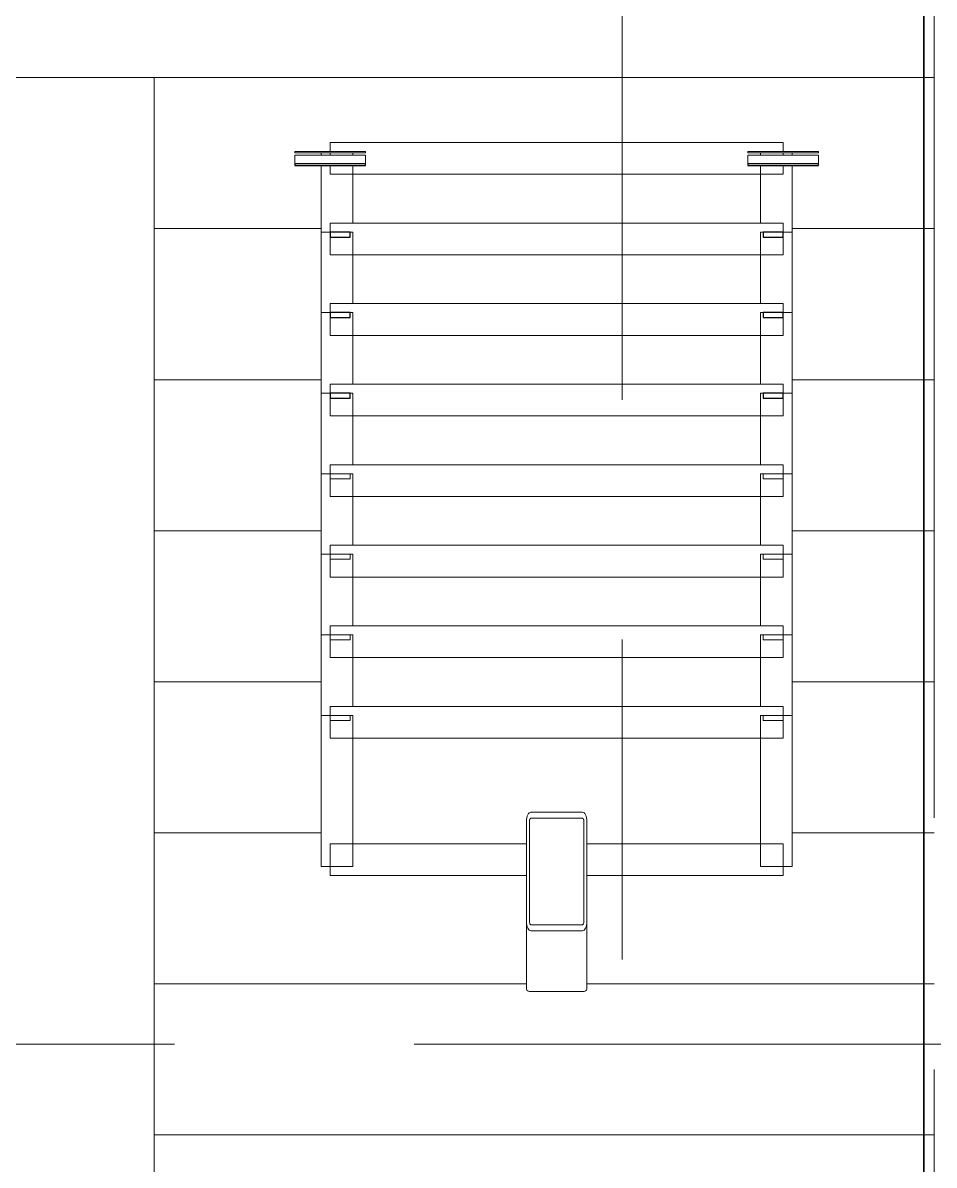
# Model space of a CAD drawing. Header units: millimetres. Extents: x 35111 to 235598, y -8553 to 29000.
# Drawn here: x 73669 to 75480, y 3360 to 5629 of the extents above; entities that cross this region are included whole.
import ezdxf

# ---------------------------------------------------------------- set-up
doc = ezdxf.new("R2010")
doc.units = ezdxf.units.MM
doc.linetypes.add('Осевая', pattern=[3175, 635, -476.25, 1587.5, -476.25])
for name, color, linetype, lineweight in [('A-GENM', 7, 'Continuous', 9), ('A-GENM-1', 7, 'Continuous', 25), ('S-STRS-1', 7, 'Continuous', 9), ('Оси-2', 7, 'Осевая', 9)]:
    doc.layers.add(name, color=color, linetype=linetype, lineweight=lineweight)
doc.layers.add('A-WALL-1', color=7, linetype='Continuous', lineweight=9, true_color=0x3c3c3c)
doc.layers.add('A-WALL-FNSH-1', color=7, linetype='Continuous', lineweight=9, true_color=0x3c3c3c)

# ---------------------------------------------------------------- blocks, each defined once
blk = doc.blocks.new('ОМ_Полоса_Трапеция прямоугольная_Прокат_ГОСТ 103-2006 - ОМ_Полоса_Трапеция прямоугольная_Прокат_ГОСТ 103-2006-21111644-План размещения напольных электротехнических лючков и розеток 3 этажа в осях 12-23')
at = {"layer": 'A-GENM'}
for p, q in [((74280, 4243.3), (74280, 4253.3)), ((74280, 4253.3), (74320, 4253.3)), ((74320, 4243.3), (74280, 4243.3)), ((74320, 4253.3), (74320, 4243.3))]:
    blk.add_line(p, q, dxfattribs=at)
blk = doc.blocks.new('ОМ_Полоса_Трапеция прямоугольная_Прокат_ГОСТ 103-2006 - ОМ_Полоса_Трапеция прямоугольная_Прокат_ГОСТ 103-2006-V29-План размещения напольных электротехнических лючков и розеток 3 этажа в осях 12-23')
at = {"layer": 'A-GENM-1'}
for p, q in [((74320, 4893.3), (74280, 4893.3)), ((74280, 4893.3), (74280, 4883.3)), ((74280, 4883.3), (74320, 4883.3)), ((74320, 4883.3), (74320, 4893.3))]:
    blk.add_line(p, q, dxfattribs=at)
blk = doc.blocks.new('ОМ_Полоса_Трапеция прямоугольная_Прокат_ГОСТ 103-2006 - ОМ_Полоса_Трапеция прямоугольная_Прокат_ГОСТ 103-2006-V30-План размещения напольных электротехнических лючков и розеток 3 этажа в осях 12-23')
at = {"layer": 'A-GENM-1'}
for p, q in [((74320, 5053.3), (74280, 5053.3)), ((74280, 5053.3), (74280, 5043.3)), ((74280, 5043.3), (74320, 5043.3)), ((74320, 5043.3), (74320, 5053.3))]:
    blk.add_line(p, q, dxfattribs=at)
blk = doc.blocks.new('ОМ_Полоса_Трапеция прямоугольная_Прокат_ГОСТ 103-2006 - ОМ_Полоса_Трапеция прямоугольная_Прокат_ГОСТ 103-2006-V31-План размещения напольных электротехнических лючков и розеток 3 этажа в осях 12-23')
at = {"layer": 'A-GENM-1'}
for p, q in [((74320, 5213.3), (74280, 5213.3)), ((74280, 5213.3), (74280, 5203.3)), ((74280, 5203.3), (74320, 5203.3)), ((74320, 5203.3), (74320, 5213.3))]:
    blk.add_line(p, q, dxfattribs=at)
blk = doc.blocks.new('ОМ_Полоса_Прокат_ГОСТ 103-2006 - ОМ_Полоса_Прокат_ГОСТ 103-2006-22193251-План размещения напольных электротехнических лючков и розеток 3 этажа в осях 12-23')
at = {"layer": 'A-GENM'}
for p, q in [((74350, 5373.3), (74210, 5373.3)), ((74210, 5373.3), (74210, 5370.3)), ((74210, 5370.3), (74350, 5370.3)), ((74350, 5370.3), (74350, 5373.3))]:
    blk.add_line(p, q, dxfattribs=at)
blk = doc.blocks.new('ОМ_Полоса_Прокат_ГОСТ 103-2006 - ОМ_Полоса_Прокат_ГОСТ 103-2006-22193252-План размещения напольных электротехнических лючков и розеток 3 этажа в осях 12-23')
at = {"layer": 'A-GENM'}
for p, q in [((74210, 5365.9), (74350, 5365.9)), ((74210, 5349), (74210, 5365.9)), ((74350, 5365.9), (74350, 5349))]:
    blk.add_line(p, q, dxfattribs=at)
at = {"layer": 'A-GENM-1'}
for p, q in [((74350, 5349), (74210, 5349)), ((74210, 5349), (74210, 5345.6)), ((74210, 5345.6), (74350, 5345.6)), ((74350, 5345.6), (74350, 5349))]:
    blk.add_line(p, q, dxfattribs=at)
blk = doc.blocks.new('ОМ_Полоса_Трапеция прямоугольная_Прокат_ГОСТ 103-2006 - ОМ_Полоса_Трапеция прямоугольная_Прокат_ГОСТ 103-2006-21111686-План размещения напольных электротехнических лючков и розеток 3 этажа в осях 12-23')
at = {"layer": 'A-GENM'}
for p, q in [((75140, 4243.3), (75140, 4253.3)), ((75140, 4253.3), (75180, 4253.3)), ((75180, 4243.3), (75140, 4243.3)), ((75180, 4253.3), (75180, 4243.3))]:
    blk.add_line(p, q, dxfattribs=at)
blk = doc.blocks.new('ОМ_Полоса_Трапеция прямоугольная_Прокат_ГОСТ 103-2006 - ОМ_Полоса_Трапеция прямоугольная_Прокат_ГОСТ 103-2006-V32-План размещения напольных электротехнических лючков и розеток 3 этажа в осях 12-23')
at = {"layer": 'A-GENM-1'}
for p, q in [((75140, 4893.3), (75140, 4883.3)), ((75180, 4893.3), (75140, 4893.3)), ((75140, 4883.3), (75180, 4883.3)), ((75180, 4883.3), (75180, 4893.3))]:
    blk.add_line(p, q, dxfattribs=at)
blk = doc.blocks.new('ОМ_Полоса_Трапеция прямоугольная_Прокат_ГОСТ 103-2006 - ОМ_Полоса_Трапеция прямоугольная_Прокат_ГОСТ 103-2006-V33-План размещения напольных электротехнических лючков и розеток 3 этажа в осях 12-23')
at = {"layer": 'A-GENM-1'}
for p, q in [((75140, 5053.3), (75140, 5043.3)), ((75180, 5053.3), (75140, 5053.3)), ((75140, 5043.3), (75180, 5043.3)), ((75180, 5043.3), (75180, 5053.3))]:
    blk.add_line(p, q, dxfattribs=at)
blk = doc.blocks.new('ОМ_Полоса_Трапеция прямоугольная_Прокат_ГОСТ 103-2006 - ОМ_Полоса_Трапеция прямоугольная_Прокат_ГОСТ 103-2006-V34-План размещения напольных электротехнических лючков и розеток 3 этажа в осях 12-23')
at = {"layer": 'A-GENM-1'}
for p, q in [((75140, 5213.3), (75140, 5203.3)), ((75180, 5213.3), (75140, 5213.3)), ((75140, 5203.3), (75180, 5203.3)), ((75180, 5203.3), (75180, 5213.3))]:
    blk.add_line(p, q, dxfattribs=at)
blk = doc.blocks.new('ОМ_Полоса_Прокат_ГОСТ 103-2006 - ОМ_Полоса_Прокат_ГОСТ 103-2006-22193295-План размещения напольных электротехнических лючков и розеток 3 этажа в осях 12-23')
at = {"layer": 'A-GENM'}
for p, q in [((75110, 5373.3), (75110, 5370.3)), ((75250, 5373.3), (75110, 5373.3)), ((75110, 5370.3), (75250, 5370.3)), ((75250, 5370.3), (75250, 5373.3))]:
    blk.add_line(p, q, dxfattribs=at)
blk = doc.blocks.new('ОМ_Полоса_Прокат_ГОСТ 103-2006 - ОМ_Полоса_Прокат_ГОСТ 103-2006-22193296-План размещения напольных электротехнических лючков и розеток 3 этажа в осях 12-23')
at = {"layer": 'A-GENM'}
for p, q in [((75110, 5365.9), (75250, 5365.9)), ((75110, 5349), (75110, 5365.9)), ((75250, 5365.9), (75250, 5349))]:
    blk.add_line(p, q, dxfattribs=at)
at = {"layer": 'A-GENM-1'}
for p, q in [((75110, 5349), (75110, 5345.6)), ((75250, 5349), (75110, 5349)), ((75110, 5345.6), (75250, 5345.6)), ((75250, 5345.6), (75250, 5349))]:
    blk.add_line(p, q, dxfattribs=at)
blk = doc.blocks.new('ОМ_Труба_ГОСТ 8639-82 - ОМ_Труба_ГОСТ 8639-82-21111694-План размещения напольных электротехнических лючков и розеток 3 этажа в осях 12-23')
at = {"layer": 'A-GENM'}
for p, q in [((74670, 3843.3), (74670, 4043.4)), ((74676, 4043.4), (74676, 3843.3)), ((74679, 4061), (74781, 4061)), ((74781, 4049.3), (74679, 4049.3)), ((74784, 3843.3), (74784, 4043.4)), ((74790, 4043.4), (74790, 3843.3)), ((74670, 3843.3), (74670, 3709.3)), ((74679, 3837.4), (74781, 3837.4)), ((74790, 3709.3), (74790, 3843.3)), ((74781, 3825.6), (74679, 3825.6)), ((74781, 3704.7), (74679, 3704.7))]:
    blk.add_line(p, q, dxfattribs=at)
at = {"layer": 'A-GENM', "flags": 128}
for points in [[(74670, 4043.4), (74670.2, 4046.8), (74670.7, 4050.1), (74671.5, 4053.2), (74672.6, 4055.9), (74674, 4058.1), (74675.6, 4059.7), (74677.2, 4060.7), (74679, 4061)], [(74679, 4049.3), (74678.4, 4049.1), (74677.9, 4048.8), (74677.3, 4048.3), (74676.9, 4047.5), (74676.5, 4046.6), (74676.2, 4045.6), (74676.1, 4044.5), (74676, 4043.4)], [(74781, 4061), (74782.8, 4060.7), (74784.4, 4059.7), (74786, 4058.1), (74787.4, 4055.9), (74788.5, 4053.2), (74789.3, 4050.1), (74789.8, 4046.8), (74790, 4043.4)], [(74784, 4043.4), (74783.9, 4044.5), (74783.8, 4045.6), (74783.5, 4046.6), (74783.1, 4047.5), (74782.7, 4048.3), (74782.1, 4048.8), (74781.6, 4049.1), (74781, 4049.3)], [(74679, 3825.6), (74677.2, 3826), (74675.6, 3827), (74674, 3828.6), (74672.6, 3830.8), (74671.5, 3833.5), (74670.7, 3836.5), (74670.2, 3839.9), (74670, 3843.3)], [(74676, 3843.3), (74676.1, 3842.1), (74676.2, 3841), (74676.5, 3840), (74676.9, 3839.1), (74677.3, 3838.4), (74677.9, 3837.9), (74678.4, 3837.5), (74679, 3837.4)], [(74790, 3843.3), (74789.8, 3839.9), (74789.3, 3836.5), (74788.5, 3833.5), (74787.4, 3830.8), (74786, 3828.6), (74784.4, 3827), (74782.8, 3826), (74781, 3825.6)], [(74781, 3837.4), (74781.6, 3837.5), (74782.1, 3837.9), (74782.7, 3838.4), (74783.1, 3839.1), (74783.5, 3840), (74783.8, 3841), (74783.9, 3842.1), (74784, 3843.3)]]:
    blk.add_lwpolyline(points, dxfattribs=at)
at = {"layer": 'A-GENM'}
for centre, start_param, end_param in [((74679, 3709.3), 3.141593, 4.712389), ((74781, 3709.3), 4.712389, 6.283185)]:
    blk.add_ellipse(centre, major_axis=(9, 0), ratio=0.509802, start_param=start_param, end_param=end_param, dxfattribs=at)
blk = doc.blocks.new('ОМ_Уголок_ГОСТ 8509-93 - ОМ_Уголок_ГОСТ 8509-93-22194532-План размещения напольных электротехнических лючков и розеток 3 этажа в осях 12-23')
at = {"layer": 'A-GENM'}
for p, q in [((0, 45.2), (0, -17.8)), ((390, 45.2), (0, 45.2)), ((900, 45.2), (510, 45.2)), ((900, -17.8), (900, 45.2)), ((0, -17.8), (390, -17.8)), ((510, -17.8), (900, -17.8))]:
    blk.add_line(p, q, dxfattribs=at)
blk = doc.blocks.new('ОМ_Уголок_ГОСТ 8509-93 - ОМ_Уголок_ГОСТ 8509-93-V35-План размещения напольных электротехнических лючков и розеток 3 этажа в осях 12-23')
at = {"layer": 'A-GENM'}
for p, q in [((0, 45.2), (0, 10)), ((900, 45.2), (0, 45.2)), ((900, 10), (900, 45.2)), ((0, 0), (0, -17.8)), ((0, -17.8), (900, -17.8)), ((900, -17.8), (900, 0))]:
    blk.add_line(p, q, dxfattribs=at)
blk = doc.blocks.new('ОМ_Уголок_ГОСТ 8509-93 - ОМ_Уголок_ГОСТ 8509-93-22194533-План размещения напольных электротехнических лючков и розеток 3 этажа в осях 12-23')
at = {"layer": 'A-GENM'}
for p, q in [((0, 45.2), (0, 40)), ((300, 45.2), (0, 45.2)), ((300, -17.8), (300, 45.2)), ((0, 0), (0, -17.8)), ((0, -17.8), (300, -17.8))]:
    blk.add_line(p, q, dxfattribs=at)
blk = doc.blocks.new('ОМ_Уголок_ГОСТ 8509-93 - ОМ_Уголок_ГОСТ 8509-93-V36-План размещения напольных электротехнических лючков и розеток 3 этажа в осях 12-23')
at = {"layer": 'A-GENM'}
for p, q in [((0, 45.2), (0, -17.8)), ((300, 45.2), (0, 45.2)), ((300, 40), (300, 45.2)), ((0, -17.8), (300, -17.8)), ((300, -17.8), (300, 0))]:
    blk.add_line(p, q, dxfattribs=at)
blk = doc.blocks.new('ОМ_Уголок_ГОСТ 8509-93 - ОМ_Уголок_ГОСТ 8509-93-V37-План размещения напольных электротехнических лючков и розеток 3 этажа в осях 12-23')
at = {"layer": 'A-GENM'}
for p, q in [((0, 45.2), (0, 40)), ((142.2, 45.2), (0, 45.2)), ((0, 0), (0, -17.8)), ((0, -17.8), (160, -17.8))]:
    blk.add_line(p, q, dxfattribs=at)
blk = doc.blocks.new('ОМ_Уголок_ГОСТ 8509-93 - ОМ_Уголок_ГОСТ 8509-93-V38-План размещения напольных электротехнических лючков и розеток 3 этажа в осях 12-23')
at = {"layer": 'A-GENM'}
for p, q in [((300, 45.2), (157.8, 45.2)), ((300, 40), (300, 45.2)), ((140, -17.8), (300, -17.8)), ((300, -17.8), (300, 0))]:
    blk.add_line(p, q, dxfattribs=at)
blk = doc.blocks.new('ОМ_Уголок_ГОСТ 8509-93 - ОМ_Уголок_ГОСТ 8509-93-V39-План размещения напольных электротехнических лючков и розеток 3 этажа в осях 12-23')
at = {"layer": 'A-GENM'}
for p, q in [((0, 45.2), (0, 27.8)), ((900, 45.2), (0, 45.2)), ((900, 27.8), (900, 45.2)), ((0, 7.4), (0, 3)), ((900, 3), (900, 7.4)), ((0, 0), (0, -17.8)), ((0, -17.8), (900, -17.8)), ((900, -17.8), (900, 0))]:
    blk.add_line(p, q, dxfattribs=at)
blk = doc.blocks.new('ОМ_Уголок_ГОСТ 8509-93 - ОМ_Уголок_ГОСТ 8509-93-V40-План размещения напольных электротехнических лючков и розеток 3 этажа в осях 12-23')
at = {"layer": 'A-GENM'}
for p, q in [((7.4, 45.2), (3, 45.2)), ((142.2, 45.2), (27.8, 45.2)), ((3, -17.8), (7.4, -17.8)), ((27.8, -17.8), (160, -17.8))]:
    blk.add_line(p, q, dxfattribs=at)
blk = doc.blocks.new('ОМ_Уголок_ГОСТ 8509-93 - ОМ_Уголок_ГОСТ 8509-93-V41-План размещения напольных электротехнических лючков и розеток 3 этажа в осях 12-23')
at = {"layer": 'A-GENM'}
for p, q in [((272.2, 45.2), (157.8, 45.2)), ((297, 45.2), (292.6, 45.2)), ((140, -17.8), (272.2, -17.8)), ((292.6, -17.8), (297, -17.8))]:
    blk.add_line(p, q, dxfattribs=at)

msp = doc.modelspace()

# ---------------------------------------------------------------- linework, layer by layer
at = {"layer": 'A-WALL-1'}
for p, q in [((75480, 7680), (75480, 4050)), ((75480, 3550), (75480, 1150))]:
    msp.add_line(p, q, dxfattribs=at)
at = {"layer": 'A-WALL-FNSH-1'}
for p, q in [((75459, 7659), (75459, 351)), ((75460, 140.5), (75460, 7660))]:
    msp.add_line(p, q, dxfattribs=at)
at = {"layer": 'S-STRS-1'}
for p, q in [((73630, 5520), (75480, 5520)), ((73930, 5520), (73930, 5220)), ((73930, 5220), (73930, 4920)), ((74262.2, 5220), (73930, 5220)), ((74262.2, 5220), (73930, 5220)), ((75480, 5220), (75197.8, 5220)), ((75480, 5220), (75197.8, 5220)), ((73930, 4920), (73930, 4620)), ((74262.2, 4920), (73930, 4920)), ((74262.2, 4920), (73930, 4920)), ((75480, 4920), (75197.8, 4920)), ((75480, 4920), (75197.8, 4920)), ((73930, 4620), (73930, 4320)), ((74262.2, 4620), (73930, 4620)), ((74262.2, 4620), (73930, 4620)), ((75480, 4620), (75197.8, 4620)), ((75480, 4620), (75197.8, 4620)), ((73930, 4320), (73930, 4020)), ((74262.2, 4320), (73930, 4320)), ((74262.2, 4320), (73930, 4320)), ((75480, 4320), (75197.8, 4320)), ((75480, 4320), (75197.8, 4320)), ((73930, 4020), (73930, 3720)), ((74262.2, 4020), (73930, 4020)), ((74262.2, 4020), (73930, 4020)), ((75480, 4020), (75197.8, 4020)), ((75480, 4020), (75197.8, 4020)), ((73930, 3720), (73930, 3420)), ((74670, 3720), (73930, 3720)), ((74670, 3720), (73930, 3720)), ((75480, 3720), (74790, 3720)), ((75480, 3720), (74790, 3720)), ((73930, 3420), (73930, 3120)), ((75480, 3420), (73930, 3420)), ((75480, 3420), (73930, 3420))]:
    msp.add_line(p, q, dxfattribs=at)
at = {"layer": 'Оси-2'}
for p, q in [((74860, 593.7), (74860, 25434.4)), ((38410.7, 3600), (82250, 3600))]:
    msp.add_line(p, q, dxfattribs=at)

# ---------------------------------------------------------------- block references
at = {"layer": 'A-GENM', "extrusion": (0, 0, -1)}
for name, p, rotation in [('ОМ_Уголок_ГОСТ 8509-93 - ОМ_Уголок_ГОСТ 8509-93-V39-План размещения напольных электротехнических лючков и розеток 3 этажа в осях 12-23', (-74280, 5373.3), 180), ('ОМ_Уголок_ГОСТ 8509-93 - ОМ_Уголок_ГОСТ 8509-93-V41-План размещения напольных электротехнических лючков и розеток 3 этажа в осях 12-23', (-74280, 5073.3), 90.00000000000087), ('ОМ_Уголок_ГОСТ 8509-93 - ОМ_Уголок_ГОСТ 8509-93-V40-План размещения напольных электротехнических лючков и розеток 3 этажа в осях 12-23', (-75180, 5373.3), 270.0000000000007), ('ОМ_Уголок_ГОСТ 8509-93 - ОМ_Уголок_ГОСТ 8509-93-V35-План размещения напольных электротехнических лючков и розеток 3 этажа в осях 12-23', (-74280, 5213.3), 180), ('ОМ_Уголок_ГОСТ 8509-93 - ОМ_Уголок_ГОСТ 8509-93-V38-План размещения напольных электротехнических лючков и розеток 3 этажа в осях 12-23', (-74280, 4913.3), 90.00000000000087), ('ОМ_Уголок_ГОСТ 8509-93 - ОМ_Уголок_ГОСТ 8509-93-V37-План размещения напольных электротехнических лючков и розеток 3 этажа в осях 12-23', (-75180, 5213.3), 270.0000000000007), ('ОМ_Уголок_ГОСТ 8509-93 - ОМ_Уголок_ГОСТ 8509-93-V35-План размещения напольных электротехнических лючков и розеток 3 этажа в осях 12-23', (-74280, 5053.3), 180), ('ОМ_Уголок_ГОСТ 8509-93 - ОМ_Уголок_ГОСТ 8509-93-V38-План размещения напольных электротехнических лючков и розеток 3 этажа в осях 12-23', (-74280, 4753.3), 90.00000000000087), ('ОМ_Уголок_ГОСТ 8509-93 - ОМ_Уголок_ГОСТ 8509-93-V37-План размещения напольных электротехнических лючков и розеток 3 этажа в осях 12-23', (-75180, 5053.3), 270.0000000000007), ('ОМ_Уголок_ГОСТ 8509-93 - ОМ_Уголок_ГОСТ 8509-93-V35-План размещения напольных электротехнических лючков и розеток 3 этажа в осях 12-23', (-74280, 4893.3), 180), ('ОМ_Уголок_ГОСТ 8509-93 - ОМ_Уголок_ГОСТ 8509-93-V38-План размещения напольных электротехнических лючков и розеток 3 этажа в осях 12-23', (-74280, 4593.3), 90.00000000000087), ('ОМ_Уголок_ГОСТ 8509-93 - ОМ_Уголок_ГОСТ 8509-93-V37-План размещения напольных электротехнических лючков и розеток 3 этажа в осях 12-23', (-75180, 4893.3), 270.0000000000007), ('ОМ_Уголок_ГОСТ 8509-93 - ОМ_Уголок_ГОСТ 8509-93-V35-План размещения напольных электротехнических лючков и розеток 3 этажа в осях 12-23', (-74280, 4733.3), 180), ('ОМ_Уголок_ГОСТ 8509-93 - ОМ_Уголок_ГОСТ 8509-93-V38-План размещения напольных электротехнических лючков и розеток 3 этажа в осях 12-23', (-74280, 4433.3), 90.00000000000087), ('ОМ_Уголок_ГОСТ 8509-93 - ОМ_Уголок_ГОСТ 8509-93-V37-План размещения напольных электротехнических лючков и розеток 3 этажа в осях 12-23', (-75180, 4733.3), 270.0000000000007), ('ОМ_Уголок_ГОСТ 8509-93 - ОМ_Уголок_ГОСТ 8509-93-V35-План размещения напольных электротехнических лючков и розеток 3 этажа в осях 12-23', (-74280, 4573.3), 180), ('ОМ_Уголок_ГОСТ 8509-93 - ОМ_Уголок_ГОСТ 8509-93-V38-План размещения напольных электротехнических лючков и розеток 3 этажа в осях 12-23', (-74280, 4273.3), 90.00000000000087), ('ОМ_Уголок_ГОСТ 8509-93 - ОМ_Уголок_ГОСТ 8509-93-V37-План размещения напольных электротехнических лючков и розеток 3 этажа в осях 12-23', (-75180, 4573.3), 270.0000000000007), ('ОМ_Уголок_ГОСТ 8509-93 - ОМ_Уголок_ГОСТ 8509-93-V35-План размещения напольных электротехнических лючков и розеток 3 этажа в осях 12-23', (-74280, 4413.3), 180), ('ОМ_Уголок_ГОСТ 8509-93 - ОМ_Уголок_ГОСТ 8509-93-V38-План размещения напольных электротехнических лючков и розеток 3 этажа в осях 12-23', (-74280, 4113.3), 90.00000000000087), ('ОМ_Уголок_ГОСТ 8509-93 - ОМ_Уголок_ГОСТ 8509-93-V37-План размещения напольных электротехнических лючков и розеток 3 этажа в осях 12-23', (-75180, 4413.3), 270.0000000000007), ('ОМ_Уголок_ГОСТ 8509-93 - ОМ_Уголок_ГОСТ 8509-93-V35-План размещения напольных электротехнических лючков и розеток 3 этажа в осях 12-23', (-74280, 4253.3), 180), ('ОМ_Уголок_ГОСТ 8509-93 - ОМ_Уголок_ГОСТ 8509-93-V36-План размещения напольных электротехнических лючков и розеток 3 этажа в осях 12-23', (-74280, 3953.3), 90.00000000000087), ('ОМ_Уголок_ГОСТ 8509-93 - ОМ_Уголок_ГОСТ 8509-93-22194533-План размещения напольных электротехнических лючков и розеток 3 этажа в осях 12-23', (-75180, 4253.3), 270.0000000000007)]:
    msp.add_blockref(name, p, dxfattribs=dict(at, rotation=rotation))
at = {"layer": 'A-GENM'}
for name, p in [('ОМ_Полоса_Прокат_ГОСТ 103-2006 - ОМ_Полоса_Прокат_ГОСТ 103-2006-22193251-План размещения напольных электротехнических лючков и розеток 3 этажа в осях 12-23', (0, 0)), ('ОМ_Полоса_Прокат_ГОСТ 103-2006 - ОМ_Полоса_Прокат_ГОСТ 103-2006-22193252-План размещения напольных электротехнических лючков и розеток 3 этажа в осях 12-23', (0, 0)), ('ОМ_Полоса_Прокат_ГОСТ 103-2006 - ОМ_Полоса_Прокат_ГОСТ 103-2006-22193295-План размещения напольных электротехнических лючков и розеток 3 этажа в осях 12-23', (0, 0)), ('ОМ_Полоса_Прокат_ГОСТ 103-2006 - ОМ_Полоса_Прокат_ГОСТ 103-2006-22193296-План размещения напольных электротехнических лючков и розеток 3 этажа в осях 12-23', (0, 0)), ('ОМ_Полоса_Трапеция прямоугольная_Прокат_ГОСТ 103-2006 - ОМ_Полоса_Трапеция прямоугольная_Прокат_ГОСТ 103-2006-V31-План размещения напольных электротехнических лючков и розеток 3 этажа в осях 12-23', (0, 0)), ('ОМ_Полоса_Трапеция прямоугольная_Прокат_ГОСТ 103-2006 - ОМ_Полоса_Трапеция прямоугольная_Прокат_ГОСТ 103-2006-V34-План размещения напольных электротехнических лючков и розеток 3 этажа в осях 12-23', (0, 0)), ('ОМ_Полоса_Трапеция прямоугольная_Прокат_ГОСТ 103-2006 - ОМ_Полоса_Трапеция прямоугольная_Прокат_ГОСТ 103-2006-V30-План размещения напольных электротехнических лючков и розеток 3 этажа в осях 12-23', (0, 0)), ('ОМ_Полоса_Трапеция прямоугольная_Прокат_ГОСТ 103-2006 - ОМ_Полоса_Трапеция прямоугольная_Прокат_ГОСТ 103-2006-V33-План размещения напольных электротехнических лючков и розеток 3 этажа в осях 12-23', (0, 0)), ('ОМ_Полоса_Трапеция прямоугольная_Прокат_ГОСТ 103-2006 - ОМ_Полоса_Трапеция прямоугольная_Прокат_ГОСТ 103-2006-V29-План размещения напольных электротехнических лючков и розеток 3 этажа в осях 12-23', (0, 0)), ('ОМ_Полоса_Трапеция прямоугольная_Прокат_ГОСТ 103-2006 - ОМ_Полоса_Трапеция прямоугольная_Прокат_ГОСТ 103-2006-V32-План размещения напольных электротехнических лючков и розеток 3 этажа в осях 12-23', (0, 0)), ('ОМ_Полоса_Трапеция прямоугольная_Прокат_ГОСТ 103-2006 - ОМ_Полоса_Трапеция прямоугольная_Прокат_ГОСТ 103-2006-21111644-План размещения напольных электротехнических лючков и розеток 3 этажа в осях 12-23', (0, 480)), ('ОМ_Полоса_Трапеция прямоугольная_Прокат_ГОСТ 103-2006 - ОМ_Полоса_Трапеция прямоугольная_Прокат_ГОСТ 103-2006-21111686-План размещения напольных электротехнических лючков и розеток 3 этажа в осях 12-23', (0, 480)), ('ОМ_Полоса_Трапеция прямоугольная_Прокат_ГОСТ 103-2006 - ОМ_Полоса_Трапеция прямоугольная_Прокат_ГОСТ 103-2006-21111644-План размещения напольных электротехнических лючков и розеток 3 этажа в осях 12-23', (0, 320)), ('ОМ_Полоса_Трапеция прямоугольная_Прокат_ГОСТ 103-2006 - ОМ_Полоса_Трапеция прямоугольная_Прокат_ГОСТ 103-2006-21111686-План размещения напольных электротехнических лючков и розеток 3 этажа в осях 12-23', (0, 320)), ('ОМ_Полоса_Трапеция прямоугольная_Прокат_ГОСТ 103-2006 - ОМ_Полоса_Трапеция прямоугольная_Прокат_ГОСТ 103-2006-21111644-План размещения напольных электротехнических лючков и розеток 3 этажа в осях 12-23', (0, 160)), ('ОМ_Полоса_Трапеция прямоугольная_Прокат_ГОСТ 103-2006 - ОМ_Полоса_Трапеция прямоугольная_Прокат_ГОСТ 103-2006-21111686-План размещения напольных электротехнических лючков и розеток 3 этажа в осях 12-23', (0, 160)), ('ОМ_Полоса_Трапеция прямоугольная_Прокат_ГОСТ 103-2006 - ОМ_Полоса_Трапеция прямоугольная_Прокат_ГОСТ 103-2006-21111644-План размещения напольных электротехнических лючков и розеток 3 этажа в осях 12-23', (0, 0)), ('ОМ_Полоса_Трапеция прямоугольная_Прокат_ГОСТ 103-2006 - ОМ_Полоса_Трапеция прямоугольная_Прокат_ГОСТ 103-2006-21111686-План размещения напольных электротехнических лючков и розеток 3 этажа в осях 12-23', (0, 0)), ('ОМ_Труба_ГОСТ 8639-82 - ОМ_Труба_ГОСТ 8639-82-21111694-План размещения напольных электротехнических лючков и розеток 3 этажа в осях 12-23', (0, 0))]:
    msp.add_blockref(name, p, dxfattribs=at)
at = {"layer": 'A-GENM', "extrusion": (0, 0, -1)}
msp.add_blockref('ОМ_Уголок_ГОСТ 8509-93 - ОМ_Уголок_ГОСТ 8509-93-22194532-План размещения напольных электротехнических лючков и розеток 3 этажа в осях 12-23', (-75180, 3953.3), dxfattribs=at)

doc.saveas('drawing.dxf')
